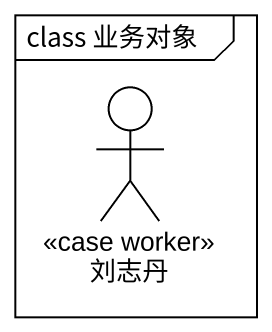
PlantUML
@startuml
mainframe class 业务对象
actor 刘志丹 <<case worker>>
@enduml
